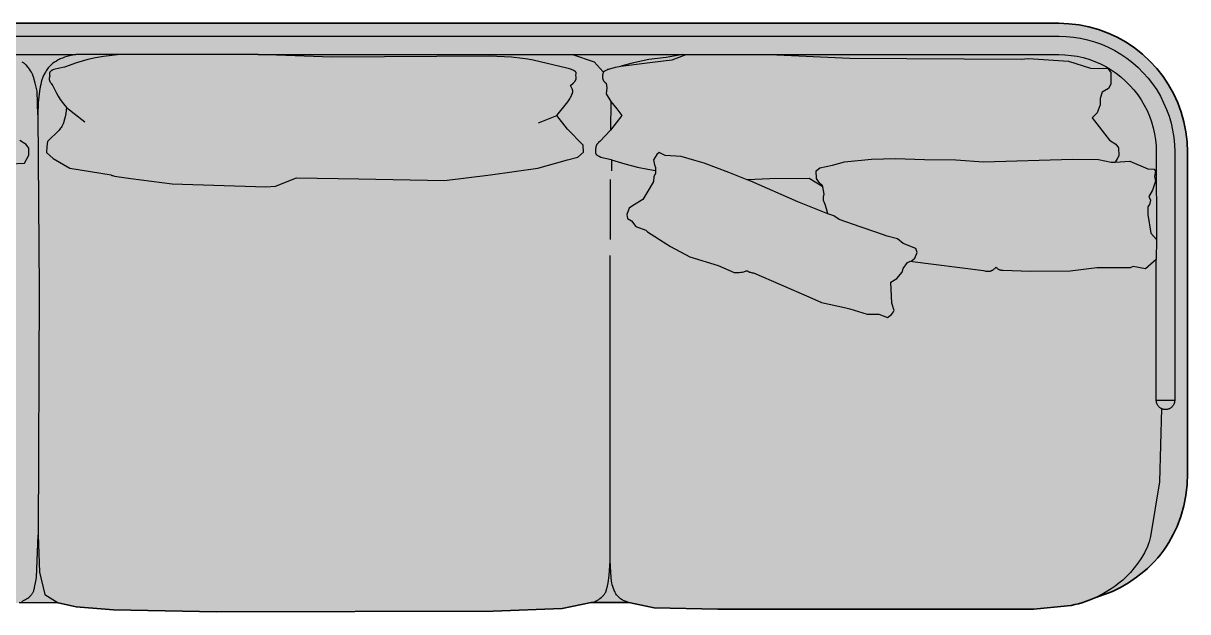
# Model space of a CAD drawing. Header units: millimetres. Extents: x 0 to 5210, y -1160 to 763.
# Drawn here: x 3627 to 5210, y -1160 to -360 of the extents above; entities that cross this region are included whole.
import ezdxf

# ---------------------------------------------------------------- set-up
doc = ezdxf.new("R2010")
doc.units = ezdxf.units.MM
doc.layers.add('Blocks', color=7, linetype='Continuous')
doc.layers.add('Blocks$Fill', color=7, linetype='Continuous', true_color=0xffffff)
doc.layers.add('Blocks$Inner', color=7, linetype='Continuous', lineweight=25, true_color=0x007f00)
doc.layers.add('Blocks$Outline', color=7, linetype='Continuous', lineweight=35, true_color=0xff3f3f)

# ---------------------------------------------------------------- blocks, each defined once
blk = doc.blocks.new('Fly SC12 Sofa Top')
at = {"layer": 'Blocks$Fill'}
blk.add_hatch(color=256, dxfattribs=at).paths.add_polyline_path([(2213, -61.1), (2205.4, -49.7), (2196.8, -38.9), (2187.5, -28.8), (2177.4, -19.5), (2166.6, -11), (2155.2, -3.3), (2143.2, 3.4), (2130.7, 9.1), (2117.9, 13.9), (2104.6, 17.6), (2091.2, 20.3), (2077.5, 21.9), (2063.8, 22.4), (1426.3, 22.4), (676.7, 22.4), (39.2, 22.4), (25.4, 21.9), (11.8, 20.3), (-1.7, 17.6), (-14.9, 13.9), (-27.8, 9.1), (-40.3, 3.4), (-52.3, -3.3), (-63.7, -11), (-74.5, -19.5), (-84.6, -28.8), (-93.9, -38.9), (-102.4, -49.7), (-110, -61.1), (-116.8, -73.1), (-122.5, -85.6), (-127.3, -98.5), (-131, -111.7), (-133.7, -125.2), (-135.3, -138.8), (-135.8, -152.6), (-135.8, -589.9), (-135.3, -604.6), (-133.5, -619.2), (-130.7, -633.6), (-126.7, -647.8), (-121.6, -661.6), (-115.4, -675), (-108, -686.9), (-107.6, -687.7), (-106.3, -690), (-104, -693.7), (-100.4, -698.6), (-95.6, -704.6), (-89.4, -711.5), (-81.7, -719.2), (-72.2, -727.5), (-68.3, -730.5), (-64.2, -733.4), (-59.8, -736.2), (-55.4, -738.8), (-46.5, -743.5), (-38, -747.5), (-24.3, -753), (-18.8, -754.9), (-10.4, -759.1), (-6, -761), (-1.4, -762.7), (8, -765.7), (17.5, -768.1), (26.9, -769.9), (36.4, -771.2), (55.3, -772.8), (74.3, -773.7), (503.9, -776.2), (560.4, -775), (617, -771.8), (621.1, -771.3), (625.3, -770.7), (633.6, -769.1), (650.2, -764.8), (703.1, -765.1), (727.9, -770.8), (778.4, -774.8), (919.2, -777.3), (1294.7, -776.5), (1388.3, -772.8), (1428, -764.9), (1428.1, -764.9), (1479, -764.9), (1513.5, -772), (1600, -773.8), (2029.9, -773.7), (2075.5, -769.3), (2080.5, -768.7), (2085.5, -767.7), (2090.3, -766.5), (2095.2, -765.1), (2104.8, -761.7), (2114.3, -758), (2136.7, -749.7), (2142.2, -747.2), (2147.7, -744.5), (2153.1, -741.4), (2158.5, -738), (2169.3, -730.5), (2179.3, -722.8), (2184.2, -718.6), (2188.9, -714.2), (2193.6, -709.4), (2198.2, -704.2), (2202.6, -698.9), (2206.5, -693.6), (2210, -688.3), (2213.3, -683), (2219.1, -672.3), (2224.5, -661.6), (2229.6, -647.8), (2233.6, -633.6), (2236.5, -619.2), (2238.2, -604.6), (2238.8, -589.9), (2238.8, -152.6), (2238.2, -138.8), (2236.6, -125.2), (2233.9, -111.7), (2230.2, -98.5), (2225.5, -85.6), (2219.7, -73.1)], flags=0)
at = {"layer": 'Blocks$Inner'}
for p, q in [((1454.8, -83.8), (1454.1, -122.8)), ((1455.4, -163.3, 0), (1455.4, -177.9, 0))]:
    blk.add_line(p, q, dxfattribs=at)
for points in [[(675.6, -101.9), (674.7, -69.7), (672.2, -58.9), (670.8, -53.9), (670.1, -51.6), (669.4, -49.4), (668.2, -46.6), (667, -44.2), (665.8, -42), (664.5, -40.1), (663.3, -38.5), (662.1, -37), (660, -34.6), (659.5, -34.1), (658.9, -33.5), (658.3, -33), (657.6, -32.4), (656.8, -31.9), (656, -31.4), (654.3, -30.4)], [(1356.5, -113), (1381.3, -102.7), (1396, -84.2), (1397.9, -81.4), (1398.9, -80), (1399.8, -78.5), (1400.6, -76.9), (1401.4, -75.4), (1402.1, -73.7), (1402.4, -72.8), (1402.6, -71.9), (1402.7, -71.6), (1402.8, -71.3), (1402.8, -71), (1402.9, -70.6), (1402.9, -70.3), (1402.9, -70), (1402.9, -69.7), (1402.9, -69.4), (1402.8, -69.1), (1402.8, -68.8), (1402.7, -68.5), (1402.7, -68.2), (1402.5, -67.6), (1402.3, -67), (1402, -66.4), (1401.7, -65.8), (1401.1, -64.6), (1399.7, -62.3), (1403.4, -58.9), (1404.3, -57.9), (1405.1, -57), (1406, -56), (1406.8, -54.9), (1406.9, -54.7), (1407, -54.5), (1407.1, -54.4), (1407.2, -54.2), (1407.3, -54), (1407.3, -53.8), (1407.4, -53.6), (1407.4, -53.4), (1407.5, -53.2), (1407.5, -53), (1407.6, -52.8), (1407.6, -52.6), (1407.6, -52.2), (1407.6, -51.8), (1407.6, -51.4), (1407.6, -51), (1407.5, -50.1), (1407.2, -48.4), (1407.6, -45.7), (1407.6, -45.6), (1407.7, -45.5), (1407.7, -45.5), (1407.7, -45.4), (1407.7, -45.3), (1407.7, -45.3), (1407.7, -45.2), (1407.7, -45.1), (1407.6, -45), (1407.6, -45), (1407.6, -44.9), (1407.6, -44.8), (1407.6, -44.8), (1407.6, -44.7), (1407.5, -44.6), (1407.5, -44.4), (1407.4, -44.3), (1407.3, -44.2), (1407.2, -44), (1407.1, -43.9), (1407, -43.8), (1406.9, -43.7), (1406.8, -43.5), (1406.6, -43.3), (1406.3, -43.1), (1406, -42.8), (1405.7, -42.6), (1405.4, -42.4), (1405.1, -42.2), (1404.7, -42), (1404.4, -41.9), (1401.2, -40.5), (1398.7, -39.5), (1396.6, -38.9), (1394.7, -38.4), (1349.1, -27.8), (1341.8, -26.4), (1334.4, -25.2), (1319.6, -23.7), (1289.5, -22.3), (1075.5, -23.5), (975.3, -20.1), (787.5, -20.1), (764.7, -22.8), (753.8, -24.6), (743.5, -26.7), (736.1, -28.8), (728.2, -31.3), (711.8, -37), (703.1, -38.8), (699.2, -39.8), (697.4, -40.4), (695.8, -41), (695.5, -41.1), (695.2, -41.2), (695, -41.4), (694.7, -41.5), (694.4, -41.7), (694.1, -41.9), (693.9, -42.1), (693.6, -42.3), (693.3, -42.6), (693.1, -42.8), (692.8, -43.1), (692.6, -43.4), (692.4, -43.7), (692.1, -44), (691.9, -44.3), (691.8, -44.6), (691.7, -44.7), (691.6, -44.9), (691.6, -45), (691.5, -45.1), (691.5, -45.3), (691.5, -45.4), (691.4, -45.5), (691.4, -45.7), (691.4, -46), (691.4, -46.3), (691.4, -46.6), (691.4, -46.9), (691.5, -47.6), (691.6, -48.2), (691.8, -49.6), (691.5, -50.7), (691.3, -51.3), (691.2, -51.9), (691.1, -52.2), (691.1, -52.5), (691, -52.7), (691, -53), (691, -53.3), (691.1, -53.6), (691.1, -53.9), (691.2, -54.2), (691.3, -54.8), (691.5, -55.4), (691.7, -55.9), (691.9, -56.5), (692.2, -57), (692.5, -57.5), (693.1, -58.6), (693.7, -59.6), (694.5, -60.6), (696, -62.6), (700.6, -71.8), (703.2, -76.5), (704.6, -78.8), (706.2, -81.1), (710.5, -86.8), (714.7, -91.8), (739.6, -111.7)], [(1444.2, -43.5), (1446.3, -42.3), (1448.5, -41.1), (1449.7, -40.6), (1450.8, -40.1), (1452.1, -39.7), (1453.4, -39.3), (1461.1, -37.4), (1468.3, -35.9), (1503.9, -31.1), (1530, -28), (1538.2, -27.2), (1557, -20.1), (1670.2, -20), (1779.8, -24.9), (2012.6, -26.2), (2022.7, -25.2), (2076.9, -29.1), (2106.7, -38.5), (2130.6, -39.2), (2134.3, -44.6), (2134.5, -60.4), (2131.3, -66.3), (2122.5, -71.2), (2119.8, -79.6), (2120, -88.5), (2116.1, -99.1), (2109.2, -106.2), (2132.8, -136.3), (2141.4, -141.7), (2144.9, -146.6), (2145.4, -157.5), (2142.9, -161.6), (2140.2, -166.3)], [(1552.5, -20.1), (1529.7, -23.9), (1506.5, -26.7), (1483.8, -31.7), (1468.3, -35.9)], [(714.7, -91.8), (713.5, -100), (712.6, -104.9), (711.1, -110.8), (710.9, -111.8), (710.6, -112.7), (709.9, -114.4), (709.2, -116), (708.4, -117.6), (707.5, -119), (706.6, -120.3), (704.8, -123), (688.9, -138.1), (688, -145), (687.3, -153.3), (696.3, -161.5), (719, -174.5), (775.3, -183.6), (775.3, -183.6), (775.3, -183.7)], [(775.4, -183.7), (775.4, -183.7), (775.4, -183.8), (775.5, -183.8), (775.6, -183.9), (775.7, -183.9), (776, -184), (776.3, -184.2), (776.7, -184.3), (777.6, -184.5), (779.9, -185.1), (783.1, -185.7), (802, -188.6), (858.3, -195.9), (985.5, -199.8), (998.8, -198.8), (1027.2, -187.5), (1112, -188.9), (1228.3, -191), (1291, -183.7), (1355.6, -174.3), (1395.7, -163), (1410, -159.7), (1417.5, -152.5), (1416.9, -143.3), (1395.9, -121.5), (1381.3, -102.7)], [(1742.7, -199.7), (1724.3, -188.7), (1670.8, -189), (1640.1, -190.5), (1615, -180.3), (1581.7, -167.6), (1568.7, -163.9), (1550.5, -158.6), (1528.4, -157.1), (1520.6, -153.2), (1517, -155.8), (1512.5, -163), (1514, -169.9), (1515.2, -173.7), (1515.2, -177.5), (1515.4, -181.9), (1513.2, -186), (1512.5, -192.7), (1507.7, -201.1), (1498, -216.9), (1484.1, -225.5), (1479.6, -228.6), (1476.4, -237.4), (1477.2, -242.7), (1482.8, -246.2), (1488.5, -253.9), (1502.2, -258.9), (1504.7, -260.8), (1535.9, -280.8), (1562.3, -295), (1600.8, -306.6), (1622.4, -316.4), (1626.9, -316.2), (1629.1, -316.1), (1631.2, -315.9), (1633.4, -315.6), (1635.5, -315.2), (1636.6, -314.9), (1637.6, -314.6), (1638.7, -314.2), (1639.7, -313.8), (1640.3, -314.2), (1641, -314.6), (1641.6, -314.9), (1642.2, -315.2), (1642.8, -315.4), (1643.4, -315.6), (1644.5, -316), (1645.6, -316.3), (1646.7, -316.5), (1648.8, -316.8), (1723.7, -349.1), (1741, -357.1), (1772.4, -364), (1779.8, -365.8), (1803, -372.8), (1818.9, -373), (1831, -377.3), (1836.4, -373.3), (1839.1, -369.9), (1840, -367.7), (1836.9, -357.9), (1835.5, -329.4), (1843.7, -324.3), (1850.7, -315.6), (1852.3, -310.8), (1858.1, -302.8), (1861.4, -301.5), (1863.2, -300.8), (1868.1, -296.9), (1871.3, -288.9), (1869.3, -283.7), (1852.3, -276.9), (1844.6, -270.6), (1830.5, -267), (1816.4, -261.9), (1793.6, -254.3), (1765.2, -244), (1757.9, -239.4), (1749.7, -236.3), (1748, -229.7), (1745.9, -223.8), (1743.6, -218.2), (1743.6, -213.1), (1744.7, -209.8), (1742.7, -199.7), (1742.4, -198.2), (1737.8, -193.8), (1734.3, -188.4), (1734, -178.1), (1738.7, -173.9), (1756.2, -170.4), (1772.3, -165.8), (1808.9, -162.1), (1841.8, -161.5), (1881.2, -162.6), (1923.8, -163.3), (1961.5, -165.9), (2082.2, -162.3), (2117.9, -162.6), (2135.1, -166.3), (2140.2, -166.3), (2160.2, -165.1), (2184.8, -175.4), (2193.4, -175.7), (2195.1, -178.6), (2193.9, -186), (2195.1, -192.2), (2191, -204.3), (2186.3, -213.1), (2188.5, -218), (2187, -224), (2185, -226.9), (2185, -237.3), (2189, -262.9), (2196.5, -271.3), (2196.2, -298.8), (2181.8, -311.4), (2164.7, -308.1), (2160.7, -309.7), (2115.3, -310.1), (2079.1, -314.5), (2025, -315), (1988, -313.4), (1987, -313.4), (1986.5, -313.5), (1986, -313.5), (1985.5, -313.4), (1985.2, -313.4), (1985, -313.4), (1984.7, -313.3), (1984.4, -313.2), (1984.1, -313.2), (1983.9, -313.1), (1983.6, -313), (1983.3, -312.8), (1983, -312.7), (1982.7, -312.6), (1982.3, -312.4), (1982, -312.2), (1981.3, -311.7), (1980.6, -311.2), (1979.9, -310.5), (1979.1, -309.8), (1978.2, -308.9), (1977.7, -309.6), (1977.2, -310.2), (1976.6, -310.8), (1976.1, -311.3), (1975.5, -311.8), (1975, -312.3), (1974.5, -312.7), (1973.9, -313), (1973.4, -313.4), (1972.9, -313.7), (1972.3, -313.9), (1971.8, -314.2), (1971.3, -314.3), (1970.8, -314.5), (1970.2, -314.7), (1969.7, -314.8), (1969.2, -314.9), (1968.7, -314.9), (1968.1, -315), (1967.6, -315), (1966.6, -315), (1965.5, -314.9), (1964.5, -314.8), (1963.5, -314.6), (1961.4, -314.2), (1861.4, -301.5)], [(1453.8, -189.7), (1453.8, -271.2)], [(1749.7, -236.3), (1709.1, -220), (1644.9, -192.3), (1640.1, -190.5)], [(653.7, -763.3), (657, -761.7), (658.7, -760.9), (660.2, -760), (661.8, -758.9), (663.2, -757.8), (663.9, -757.3), (664.6, -756.6), (665.3, -756), (665.9, -755.3), (666.5, -754.6), (667.1, -753.9), (667.7, -753.1), (668.2, -752.3), (668.7, -751.5), (669.2, -750.6), (669.6, -749.6), (670, -748.7), (670.4, -747.7), (670.8, -746.6), (671.1, -745.5), (671.3, -744.3), (672.9, -735.9), (673.6, -730.7), (676.1, -673.3)], [(1479, -764.9), (1474, -763), (1472.8, -762.5), (1471.6, -761.9), (1470.4, -761.2), (1469.2, -760.5), (1468, -759.7), (1466.9, -758.8), (1465.8, -757.9), (1464.7, -756.8), (1463.6, -755.6), (1462.6, -754.2), (1461.6, -752.8), (1460.6, -751.2), (1459.9, -749.8), (1459.3, -748.5), (1458.7, -747.1), (1458.2, -745.8), (1457.3, -743.2), (1456.6, -740.7), (1456.1, -738.1), (1455.7, -735.6), (1455.1, -730.6), (1453.6, -708.1)]]:
    blk.add_lwpolyline(points, dxfattribs=at)
at = {"layer": 'Blocks$Inner', "extrusion": (-6.33267e-13, 1.50996e-07, 1)}
blk.add_lwpolyline([(2229.3, -649.4), (2233.5, -634.9), (2236.5, -620), (2238.4, -605), (2239, -589.9)], dxfattribs=at)
at = {"layer": 'Blocks$Inner'}
for points in [[(650.2, -764.8, 0), (703.1, -765.1, 0), (727.9, -770.8, 0), (778.4, -774.8, 0), (919.2, -777.3, 0), (1294.7, -776.5, 0), (1388.3, -772.8, 0), (1428, -764.9, 0), (1479, -764.9, 0), (1513.5, -772, 0), (1600, -773.8, 0), (2029.9, -773.7, 0), (2075.5, -769.3, 0), (2080.5, -768.7, 0), (2085.5, -767.7, 0), (2090.3, -766.5, 0), (2095.2, -765.1, 0), (2104.8, -761.7, 0), (2114.3, -758, 0), (2125.5, -754, 0), (2136.7, -749.7, 0), (2142.2, -747.2, 0), (2147.7, -744.5, 0), (2153.1, -741.4, 0), (2158.5, -738, 0), (2169.3, -730.5, 0), (2179.3, -722.8, 0), (2184.2, -718.6, 0), (2188.9, -714.2, 0), (2193.6, -709.4, 0), (2198.2, -704.2, 0), (2202.6, -698.9, 0), (2206.5, -693.6, 0), (2210, -688.3, 0), (2213.3, -683, 0), (2219.1, -672.3, 0), (2224.5, -661.6, 0), (2229.6, -647.8, 0), (2233.6, -633.6, 0), (2236.5, -619.2, 0), (2238.2, -604.6, 0), (2238.8, -589.9, 0), (2238.8, -152.6, 0), (2238.2, -138.8, 0), (2236.6, -125.2, 0), (2233.9, -111.7, 0), (2230.2, -98.5, 0), (2225.5, -85.6, 0), (2219.7, -73.1, 0), (2213, -61.1, 0), (2205.4, -49.7, 0), (2196.8, -38.9, 0), (2187.5, -28.8, 0), (2177.4, -19.5, 0), (2166.6, -11, 0), (2155.2, -3.3, 0), (2143.2, 3.4, 0), (2130.7, 9.1, 0), (2117.9, 13.9, 0), (2104.6, 17.6, 0), (2091.2, 20.3, 0), (2077.5, 21.9, 0), (2063.8, 22.4, 0), (1426.3, 22.4, 0), (676.7, 22.4, 0), (39.2, 22.4, 0)], [(39, 4.9, 0), (676.7, 4.9, 0), (1426.3, 4.9, 0), (2064, 4.9, 0), (2073.7, 4.6, 0), (2083.5, 3.7, 0), (2093.3, 2.2, 0), (2102.9, 0, 0), (2112.4, -2.8, 0), (2121.8, -6.1, 0), (2130.8, -10, 0), (2139.7, -14.5, 0), (2148.2, -19.6, 0), (2156.4, -25.1, 0), (2164.2, -31.2, 0), (2171.6, -37.7, 0), (2178.6, -44.7, 0), (2185.1, -52.2, 0), (2191.2, -60, 0), (2196.8, -68.2, 0), (2201.8, -76.7, 0), (2206.3, -85.5, 0), (2210.2, -94.6, 0), (2213.6, -103.9, 0), (2216.3, -113.4, 0), (2218.5, -123, 0), (2220, -132.8, 0), (2221, -142.7, 0), (2221.3, -152.4, 0), (2221.3, -490.1, 0), (2196.3, -490.1, 0), (2196.2, -298.8, 0)], [(638.2, -168.4, 0), (657.5, -167.5, 0), (663.2, -156.6, 0), (663.4, -147.1, 0), (659.6, -142.2, 0), (651.1, -136.8, 0)], [(186.4, -20.1, 0), (625, -20.1, 0), (676.7, -20.1, 0), (727.4, -20.1, 0)], [(787.5, -20.1, 0), (727.4, -20.1, 0), (721.1, -21.4, 0), (715, -22.9, 0), (712, -23.8, 0), (709, -24.8, 0), (706.2, -26, 0), (704.8, -26.6, 0), (703.4, -27.4, 0), (700.9, -28.8, 0), (698.5, -30.3, 0), (696.2, -31.9, 0), (695, -32.8, 0), (693.9, -33.8, 0), (692.8, -34.8, 0), (691.8, -35.8, 0), (690.7, -37, 0), (689.7, -38.2, 0), (688.7, -39.5, 0), (687.7, -40.8, 0), (686.8, -42.3, 0), (685.9, -43.8, 0), (684, -47.5, 0), (682.5, -50.9, 0), (681.2, -54.3, 0), (680.2, -57.5, 0), (679.5, -60.6, 0), (678.8, -63.7, 0), (677.8, -69.6, 0), (676.8, -77.7, 0), (676.2, -85.7, 0), (675.6, -101.9, 0), (677.3, -339.8, 0), (676.1, -673.3, 0), (677.7, -723.4, 0), (685, -754.1, 0), (703.1, -765.1, 0)], [(975.3, -20.1, 0), (1402.6, -20.1, 0), (1432.2, -29.9, 0), (1444.2, -43.5, 0), (1443.7, -46.5, 0), (1443.5, -47.9, 0), (1443.5, -48.6, 0), (1443.4, -49.3, 0), (1443.4, -49.9, 0), (1443.4, -50.6, 0), (1443.5, -51.3, 0), (1443.5, -52, 0), (1443.7, -52.7, 0), (1443.9, -53.4, 0), (1444, -53.8, 0), (1444.1, -54.2, 0), (1444.2, -54.6, 0), (1444.4, -54.9, 0), (1444.5, -55.3, 0), (1444.7, -55.6, 0), (1444.9, -55.9, 0), (1445.1, -56.1, 0), (1445.3, -56.4, 0), (1445.5, -56.7, 0), (1445.8, -56.9, 0), (1446, -57.2, 0), (1446.5, -57.6, 0), (1447.1, -58.1, 0), (1448.2, -58.9, 0), (1449.3, -65.3, 0), (1448.1, -73.5, 0), (1454.8, -83.8, 0), (1462.9, -93.7, 0), (1469.4, -102.8, 0), (1454.1, -122.8, 0), (1439.6, -138.3, 0), (1438.1, -139.7, 0), (1437.3, -140.4, 0), (1436.7, -141.1, 0), (1436.3, -141.4, 0), (1436.1, -141.8, 0), (1435.8, -142.1, 0), (1435.5, -142.5, 0), (1435.3, -142.9, 0), (1435.2, -143, 0), (1435.1, -143.2, 0), (1435, -143.4, 0), (1435, -143.6, 0), (1434.9, -143.8, 0), (1434.8, -144, 0), (1434.4, -145.4, 0), (1434.1, -146.9, 0), (1433.9, -148.4, 0), (1433.8, -149.9, 0), (1433.7, -151.3, 0), (1433.8, -152.5, 0), (1433.8, -153.1, 0), (1433.9, -153.7, 0), (1434, -154.2, 0), (1434.1, -154.6, 0), (1434.1, -154.7, 0), (1434.1, -154.8, 0), (1434.1, -154.9, 0), (1434.2, -155, 0), (1434.2, -155, 0), (1434.3, -155.1, 0), (1434.3, -155.2, 0), (1434.4, -155.3, 0), (1434.5, -155.4, 0), (1434.6, -155.6, 0), (1434.7, -155.7, 0), (1434.9, -155.9, 0), (1435, -156, 0), (1435.2, -156.2, 0), (1435.6, -156.5, 0), (1436, -156.8, 0), (1436.5, -157.1, 0), (1437.5, -157.7, 0), (1438.6, -158.2, 0), (1440.9, -159.4, 0), (1454.9, -162.7, 0), (1455.4, -163.3, 0), (1473.9, -168.7, 0), (1490.9, -173.1, 0), (1504.8, -175.7, 0), (1515.2, -177.5, 0)], [(1402.6, -20.1, 0), (1426.3, -20.1, 0), (1552.5, -20.1, 0), (1557, -20.1, 0)], [(1670.2, -20, 0), (2063.6, -20.1, 0), (2072.1, -20.3, 0), (2080.4, -21.1, 0), (2088.6, -22.4, 0), (2096.7, -24.2, 0), (2104.7, -26.5, 0), (2112.5, -29.4, 0), (2120.2, -32.7, 0), (2127.6, -36.5, 0), (2134.8, -40.7, 0), (2141.7, -45.4, 0), (2148.2, -50.5, 0), (2154.5, -56, 0), (2160.4, -61.9, 0), (2165.9, -68.1, 0), (2171, -74.7, 0), (2175.6, -81.6, 0), (2179.9, -88.7, 0), (2183.7, -96.1, 0), (2187, -103.8, 0), (2189.8, -111.6, 0), (2192.1, -119.6, 0), (2193.9, -127.7, 0), (2195.2, -136, 0), (2196, -144.2, 0), (2196.3, -152.8, 0), (2196.5, -271.3, 0)], [(1428, -764.9, 0), (1428.1, -764.9, 0), (1428.3, -764.9, 0), (1428.6, -764.8, 0), (1429, -764.8, 0), (1429.5, -764.6, 0), (1430.6, -764.3, 0), (1431.9, -763.8, 0), (1433.4, -763.2, 0), (1434.9, -762.5, 0), (1436.6, -761.6, 0), (1438.2, -760.5, 0), (1439.9, -759.4, 0), (1441.6, -758.1, 0), (1442.4, -757.4, 0), (1443.1, -756.6, 0), (1443.9, -755.9, 0), (1444.6, -755.1, 0), (1445.3, -754.2, 0), (1446, -753.3, 0), (1446.6, -752.4, 0), (1447.1, -751.5, 0), (1447.7, -750.5, 0), (1448.1, -749.5, 0), (1448.5, -748.4, 0), (1448.8, -747.3, 0), (1450, -742.6, 0), (1450.9, -737.9, 0), (1452.3, -728.1, 0), (1453.6, -708.1, 0), (1453.7, -650.7, 0), (1453.8, -293.3, 0)], [(2221.3, -490.1, 0), (2221.3, -490.8, 0), (2221.2, -491.6, 0), (2221.1, -492.4, 0), (2220.9, -493.2, 0), (2220.7, -493.9, 0), (2220.4, -494.7, 0), (2220.1, -495.4, 0), (2219.7, -496.1, 0), (2219.3, -496.8, 0), (2218.9, -497.4, 0), (2218.4, -498, 0), (2217.9, -498.6, 0), (2217.3, -499.2, 0), (2216.7, -499.7, 0), (2216.1, -500.2, 0), (2215.5, -500.6, 0), (2214.8, -501, 0), (2214.1, -501.4, 0), (2213.4, -501.7, 0), (2212.6, -501.9, 0), (2211.9, -502.2, 0), (2211.1, -502.3, 0), (2210.3, -502.5, 0), (2209.6, -502.5, 0), (2208.8, -502.6, 0), (2208, -502.5, 0), (2207.2, -502.5, 0), (2206.4, -502.3, 0), (2205.7, -502.2, 0), (2204.9, -501.9, 0), (2204.2, -501.7, 0), (2203.4, -501.3, 0), (2202.8, -501, 0), (2202.1, -500.6, 0), (2201.4, -500.2, 0), (2200.8, -499.7, 0), (2200.2, -499.2, 0), (2199.7, -498.6, 0), (2199.1, -498, 0), (2198.7, -497.4, 0), (2198.2, -496.8, 0), (2197.8, -496.1, 0), (2197.5, -495.4, 0), (2197.2, -494.7, 0), (2196.9, -493.9, 0), (2196.7, -493.2, 0), (2196.5, -492.4, 0), (2196.4, -491.6, 0), (2196.3, -490.8, 0), (2196.3, -490.1, 0)], [(2203.4, -501.3, 0), (2200.8, -600.8, 0), (2188.6, -675, 0), (2187.7, -678.7, 0), (2186.6, -682.4, 0), (2185.3, -686.1, 0), (2183.7, -689.8, 0), (2182.1, -693.4, 0), (2180.2, -697.1, 0), (2176, -704.2, 0), (2171.4, -711.2, 0), (2166.4, -717.7, 0), (2161.2, -723.8, 0), (2155.9, -729.4, 0), (2150.7, -734.3, 0), (2145.4, -738.7, 0), (2140.2, -742.6, 0), (2135, -746.1, 0), (2124.7, -752.4, 0), (2114.3, -758, 0)]]:
    blk.add_polyline3d(points, dxfattribs=at)
at = {"layer": 'Blocks$Outline'}
for points in [[(676.7, 22.4), (39.2, 22.4)], [(1426.3, 22.4), (676.7, 22.4)], [(2063.8, 22.4), (1426.3, 22.4)], [(2077.5, 21.9), (2063.8, 22.4)], [(2091.2, 20.3), (2077.5, 21.9)], [(2104.6, 17.6), (2091.2, 20.3)], [(2117.9, 13.9), (2104.6, 17.6)], [(2130.7, 9.1), (2117.9, 13.9)], [(2143.2, 3.4), (2130.7, 9.1)], [(2155.2, -3.3), (2143.2, 3.4)], [(2166.6, -11), (2155.2, -3.3)], [(2177.4, -19.5), (2166.6, -11)], [(2187.5, -28.8), (2177.4, -19.5)], [(2196.8, -38.9), (2187.5, -28.8)], [(2205.4, -49.7), (2196.8, -38.9)], [(2213, -61.1), (2205.4, -49.7)], [(2219.7, -73.1), (2213, -61.1)], [(2225.5, -85.6), (2219.7, -73.1)], [(2230.2, -98.5), (2225.5, -85.6)], [(2233.9, -111.7), (2230.2, -98.5)], [(2236.6, -125.2), (2233.9, -111.7)], [(2238.2, -138.8), (2236.6, -125.2)], [(2238.8, -152.6), (2238.2, -138.8)], [(2238.8, -589.9), (2238.8, -152.6)], [(2238.2, -604.6), (2238.8, -589.9)], [(2236.5, -619.2), (2238.2, -604.6)], [(2233.6, -633.6), (2236.5, -619.2)], [(2224.5, -661.6), (2229.6, -647.8)], [(2229.6, -647.8), (2233.6, -633.6)], [(2114.3, -758), (2125.5, -754), (2136.7, -749.7), (2142.2, -747.2), (2147.7, -744.5), (2153.1, -741.4), (2158.5, -738), (2169.3, -730.5), (2179.3, -722.8), (2184.2, -718.6), (2188.9, -714.2), (2193.6, -709.4), (2198.2, -704.2), (2202.6, -698.9), (2206.5, -693.6), (2210, -688.3), (2213.3, -683), (2219.1, -672.3), (2224.5, -661.6)], [(1479, -764.9), (1513.5, -772), (1600, -773.8), (2029.9, -773.7), (2075.5, -769.3), (2080.5, -768.7), (2085.5, -767.7), (2090.3, -766.5), (2095.2, -765.1), (2104.8, -761.7), (2114.3, -758)], [(650.2, -764.8), (703.1, -765.1)], [(703.1, -765.1), (727.9, -770.8), (778.4, -774.8), (919.2, -777.3), (1294.7, -776.5), (1388.3, -772.8), (1428, -764.9)], [(1428, -764.9), (1428.1, -764.9)], [(1428.1, -764.9), (1479, -764.9)]]:
    blk.add_lwpolyline(points, dxfattribs=at)

msp = doc.modelspace()

# ---------------------------------------------------------------- block references
at = {"layer": 'Blocks'}
msp.add_blockref('Fly SC12 Sofa Top', (2971.4, -382.6), dxfattribs=at)

doc.saveas('drawing.dxf')
